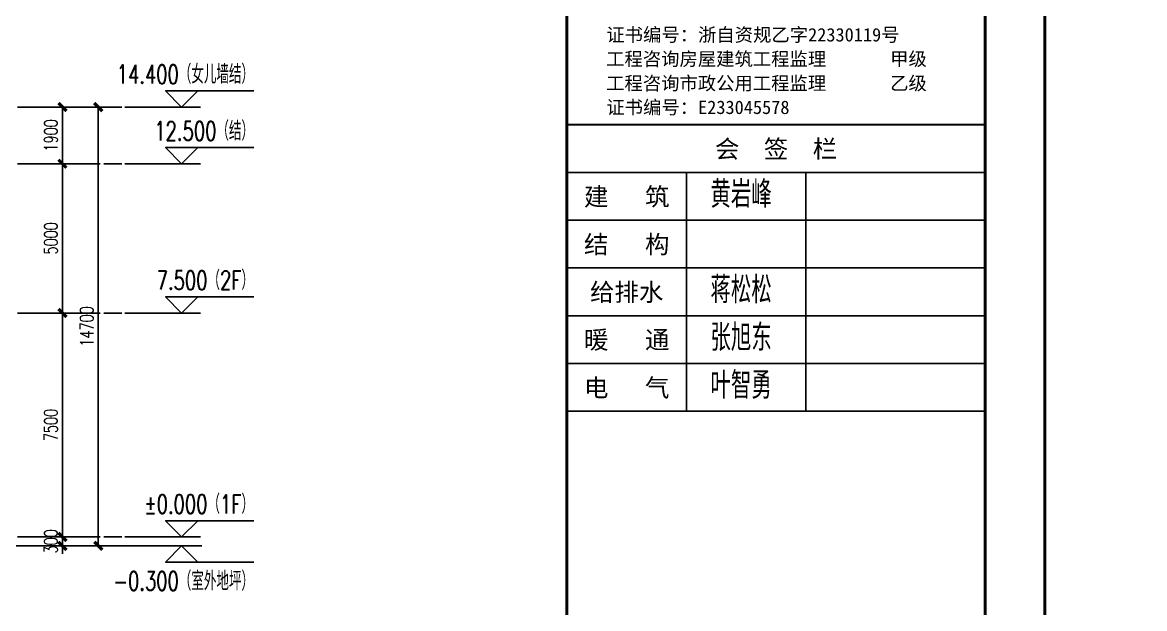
# Model space of a CAD drawing. Extents: x -2072575 to 87763, y 445513 to 805276.
# Drawn here: x -1938556 to -1900987, y 552448 to 572081 of the extents above; entities that cross this region are included whole.
import ezdxf
from ezdxf.enums import TextEntityAlignment as Align

# ---------------------------------------------------------------- set-up
doc = ezdxf.new("R2010")
doc.units = 0
doc.header["$LTSCALE"] = 1000
for name, pattern in [('__DASH', [0.35, 0.25, -0.1]), ('DASHDOT', [1, 0.5, -0.25, 0, -0.25]), ('DOT', [0.25, 0, -0.25]), ('DOTE', [2.42, 2, -0.2, 0.02, -0.2])]:
    doc.linetypes.add(name, pattern=pattern)
doc.layers.get('Defpoints').update_dxf_attribs({"color": 210})
for name, color, linetype in [('0-cxFrame', 155, 'Continuous'), ('3符号', 3, 'Continuous'), ('A-AXIS-DOTE', 14, 'DOTE'), ('A-AXIS-DP', 126, 'Continuous'), ('AS-WALL', 40, 'Continuous'), ('DIM', 173, 'Continuous'), ('DOT', 8, 'DOT'), ('qianming', 155, 'Continuous')]:
    doc.layers.add(name, color=color, linetype=linetype)
doc.layers.add('0-cxText', color=131, linetype='Continuous', lineweight=25)
doc.styles.add('BZHZ', font='bzxw', dxfattribs={"width": 0.8, "bigfont": 'bzhz'})
doc.styles.add('cx_biaoti', font='')
doc.styles.add('cx_tuming', font='simhei.ttf')
doc.styles.add('cx_tuqian1', font='')
doc.styles.add('DHTEXT-1', font='romans.shx', dxfattribs={"width": 0.7, "bigfont": 'chinese.shx'})
doc.styles.add('卓越符号', font='ROMANS.shx', dxfattribs={"width": 0.7, "bigfont": 'CHINESE.shx'})
doc.styles.add('黑体', font='simhei.ttf', dxfattribs={"height": 12})
doc.styles.get('cx_biaoti').set_extended_font_data('SimSun')
doc.styles.get('cx_tuqian1').set_extended_font_data('SimSun')
doc.dimstyles.new('ZN180', dxfattribs={"dimscale": 180, "dimtxt": 2.5, "dimasz": 1.5, "dimexe": 1, "dimexo": 2, "dimgap": 0.9, "dimtad": 1, "dimdec": 0, "dimdsep": 46, "dimtxsty": 'DHTEXT-1', "dimblk": 'ARCHTICK', "dimcen": 2.5, "dimclrd": 173, "dimclre": 173, "dimclrt": 7, "dimazin": 2, "dimtfac": 1, "dimtdec": 0, "dimtix": 1, "dimtmove": 2, "dimatfit": 3, "dimfxl": 0, "dimarcsym": 0})

# ---------------------------------------------------------------- blocks, each defined once
blk = doc.blocks.new('_ArchTick')
at = {"color": 0, "linetype": 'ByBlock', "const_width": 0.4}
blk.add_lwpolyline([(-0.5, -0.5), (0.5, 0.5)], dxfattribs=at)
blk = doc.blocks.new('*D871')
at = {"layer": 'Defpoints', "color": 0, "ltscale": 1800, "transparency": 16777216}
for p in [(92992, 14400), (94325, 14400), (92992, -300)]:
    blk.add_point(p, dxfattribs=at)
at = {"layer": 'DIM', "color": 173, "linetype": 'ByBlock', "lineweight": -2, "ltscale": 1800, "transparency": 16777216}
for p, q in [((93352, 14400), (94505, 14400)), ((94325, -300), (94325, 14400)), ((93352, -300), (94505, -300))]:
    blk.add_line(p, q, dxfattribs=at)
at = {"layer": 'DIM', "color": 173, "lineweight": -2, "ltscale": 1800, "transparency": 16777216, "xscale": 270, "yscale": 270, "zscale": 270}
for p, rotation in [((94325, 14400), 90), ((94325, -300), 270)]:
    blk.add_blockref('_ArchTick', p, dxfattribs=dict(at, rotation=rotation))
at = {"layer": 'DIM', "color": 7, "ltscale": 1800, "transparency": 16777216, "insert": (93938, 7050), "char_height": 450, "attachment_point": 5, "rotation": 90, "style": 'DHTEXT-1'}
blk.add_mtext('14700', dxfattribs=at)
blk = doc.blocks.new('*D872')
at = {"layer": 'Defpoints', "color": 0, "ltscale": 1800, "transparency": 16777216}
for p in [(91792, 0), (93125, 0), (91792, -300)]:
    blk.add_point(p, dxfattribs=at)
at = {"layer": 'DIM', "color": 173, "linetype": 'ByBlock', "lineweight": -2, "ltscale": 1800, "transparency": 16777216}
for p, q in [((92152, 0), (93305, 0)), ((93125, 0), (93125, 270)), ((93125, -300), (93125, 0)), ((92152, -300), (93305, -300)), ((93125, -300), (93125, -570))]:
    blk.add_line(p, q, dxfattribs=at)
at = {"layer": 'DIM', "color": 173, "lineweight": -2, "ltscale": 1800, "transparency": 16777216, "xscale": 270, "yscale": 270, "zscale": 270}
for p, rotation in [((93125, 0), 270), ((93125, -300), 90)]:
    blk.add_blockref('_ArchTick', p, dxfattribs=dict(at, rotation=rotation))
at = {"layer": 'DIM', "color": 7, "ltscale": 1800, "transparency": 16777216, "insert": (92738, -150), "char_height": 450, "attachment_point": 5, "rotation": 90, "style": 'DHTEXT-1'}
blk.add_mtext('300', dxfattribs=at)
blk = doc.blocks.new('*D873')
at = {"layer": 'Defpoints', "color": 0, "ltscale": 1800, "transparency": 16777216}
for p in [(91792, 7500), (93125, 7500), (91792, 0)]:
    blk.add_point(p, dxfattribs=at)
at = {"layer": 'DIM', "color": 173, "linetype": 'ByBlock', "lineweight": -2, "ltscale": 1800, "transparency": 16777216}
for p, q in [((92152, 7500), (93305, 7500)), ((93125, 0), (93125, 7500)), ((92152, 0), (93305, 0))]:
    blk.add_line(p, q, dxfattribs=at)
at = {"layer": 'DIM', "color": 173, "lineweight": -2, "ltscale": 1800, "transparency": 16777216, "xscale": 270, "yscale": 270, "zscale": 270}
for p, rotation in [((93125, 7500), 90), ((93125, 0), 270)]:
    blk.add_blockref('_ArchTick', p, dxfattribs=dict(at, rotation=rotation))
at = {"layer": 'DIM', "color": 7, "ltscale": 1800, "transparency": 16777216, "insert": (92738, 3750), "char_height": 450, "attachment_point": 5, "rotation": 90, "style": 'DHTEXT-1'}
blk.add_mtext('7500', dxfattribs=at)
blk = doc.blocks.new('*D874')
at = {"layer": 'Defpoints', "color": 0, "ltscale": 1800, "transparency": 16777216}
for p in [(91792, 12500), (93125, 12500), (91792, 7500)]:
    blk.add_point(p, dxfattribs=at)
at = {"layer": 'DIM', "color": 173, "linetype": 'ByBlock', "lineweight": -2, "ltscale": 1800, "transparency": 16777216}
for p, q in [((92152, 12500), (93305, 12500)), ((93125, 7500), (93125, 12500)), ((92152, 7500), (93305, 7500))]:
    blk.add_line(p, q, dxfattribs=at)
at = {"layer": 'DIM', "color": 173, "lineweight": -2, "ltscale": 1800, "transparency": 16777216, "xscale": 270, "yscale": 270, "zscale": 270}
for p, rotation in [((93125, 12500), 90), ((93125, 7500), 270)]:
    blk.add_blockref('_ArchTick', p, dxfattribs=dict(at, rotation=rotation))
at = {"layer": 'DIM', "color": 7, "ltscale": 1800, "transparency": 16777216, "insert": (92738, 10000), "char_height": 450, "attachment_point": 5, "rotation": 90, "style": 'DHTEXT-1'}
blk.add_mtext('5000', dxfattribs=at)
blk = doc.blocks.new('*D875')
at = {"layer": 'Defpoints', "color": 0, "ltscale": 1800, "transparency": 16777216}
for p in [(91792, 14400), (93125, 14400), (91792, 12500)]:
    blk.add_point(p, dxfattribs=at)
at = {"layer": 'DIM', "color": 173, "linetype": 'ByBlock', "lineweight": -2, "ltscale": 1800, "transparency": 16777216}
for p, q in [((92152, 14400), (93305, 14400)), ((93125, 12500), (93125, 14400)), ((92152, 12500), (93305, 12500))]:
    blk.add_line(p, q, dxfattribs=at)
at = {"layer": 'DIM', "color": 173, "lineweight": -2, "ltscale": 1800, "transparency": 16777216, "xscale": 270, "yscale": 270, "zscale": 270}
for p, rotation in [((93125, 14400), 90), ((93125, 12500), 270)]:
    blk.add_blockref('_ArchTick', p, dxfattribs=dict(at, rotation=rotation))
at = {"layer": 'DIM', "color": 7, "ltscale": 1800, "transparency": 16777216, "insert": (92738, 13450), "char_height": 450, "attachment_point": 5, "rotation": 90, "style": 'DHTEXT-1'}
blk.add_mtext('1900', dxfattribs=at)
blk = doc.blocks.new('*U137')
at = {"ltscale": 10}
blk.add_line((3.48, 0), (-6.85, 0), dxfattribs=at)
blk.add_lwpolyline([(3, 3), (0, 0), (-3, 3), (13.45, 3)])
at = {"color": 0, "style": '卓越符号', "width": 0.7, "flags": 8}
blk.add_attdef('±0.000', text='', height=3.5, dxfattribs=at).set_placement((13.45, 4.35), align=Align.RIGHT)
blk = doc.blocks.new('*U138')
at = {"ltscale": 10}
blk.add_line((3.48, 0), (-6.85, 0), dxfattribs=at)
blk.add_lwpolyline([(3, -3), (0, 0), (-3, -3), (13.45, -3)])
at = {"color": 0, "style": '卓越符号', "width": 0.7, "flags": 8}
blk.add_attdef('±0.000', text='', height=3.5, dxfattribs=at).set_placement((13.45, -7.85), align=Align.RIGHT)
blk = doc.blocks.new('zjcx_lan_huiqian(Dragon)')
for p, q in [((-7000, -800), (0, -800)), ((-5000, -800), (-5000, -4800)), ((-3000, -800), (-3000, -4800)), ((-7000, -1600), (0, -1600)), ((-7000, -2400), (0, -2400)), ((-7000, -3200), (0, -3200)), ((-7000, -4000), (0, -4000))]:
    blk.add_line(p, q)
at = {"const_width": 30}
blk.add_lwpolyline([(-7000, 0), (0, 0)], dxfattribs=at)
blk.add_lwpolyline([(-7000, 0), (0, 0), (0, -4800), (-7000, -4800)], close=True, dxfattribs=at)
at = {"style": 'cx_biaoti'}
for s, p in [('会  签  栏', (-3500, -400)), ('建   筑', (-6000, -1200)), ('结   构', (-6000, -2000)), ('给排水', (-6000, -2800)), ('暖   通', (-6000, -3600)), ('电   气', (-6000, -4400))]:
    blk.add_text(s, height=300, dxfattribs=at).set_placement(p, align=Align.MIDDLE)
blk = doc.blocks.new('T-汇签(Dragon)')
at = {"layer": '0-cxFrame'}
blk.add_blockref('zjcx_lan_huiqian(Dragon)', (0, 0), dxfattribs=at)
at = {"layer": 'qianming', "style": 'BZHZ', "width": 0.8}
for s, p in [('黄岩峰', (-4085, -1142)), ('蒋松松', (-4085, -2742)), ('张旭东', (-4085, -3542)), ('叶智勇', (-4085, -4342))]:
    blk.add_text(s, height=450, dxfattribs=at).set_placement(p, align=Align.MIDDLE)
blk = doc.blocks.new('zjcx_TT(Dragon)')
at = {"layer": '0-cxFrame', "const_width": 30}
blk.add_lwpolyline([(-7000, -10200), (0, -10200), (0, 0), (-7000, 0)], close=True, dxfattribs=at)
at = {"color": 7, "style": 'cx_biaoti'}
for s, p in [('证书编号：浙自资规乙字22330119号', (-6340, -8807)), ('工程咨询房屋建筑工程监理       甲级', (-6344, -9212)), ('工程咨询市政公用工程监理       乙级', (-6344, -9619)), ('证书编号：E233045578', (-6340, -10022))]:
    blk.add_text(s, height=225, dxfattribs=at).set_placement(p)
blk = doc.blocks.new('zjcx_T1(Dragon)')
at = {"layer": '0-cxFrame', "const_width": 50}
blk.add_lwpolyline([(-7000, 0), (0, 0), (0, 57400), (-7000, 57400)], close=True, dxfattribs=at)
at = {"layer": '0-cxFrame'}
for name, p in [('zjcx_TT(Dragon)', (0, 57400)), ('T-汇签(Dragon)', (0, 47200))]:
    blk.add_blockref(name, p, dxfattribs=at)
blk = doc.blocks.new('TK22.A1 L(Dragon)')
at = {"layer": '0-cxFrame', "color": 7, "const_width": 0.5}
blk.add_lwpolyline([(0, 0), (-841, 0), (-841, 594), (0, 594)], close=True, dxfattribs=at)
at = {"layer": '0-cxFrame', "const_width": 0.5}
for points in [[(-80, 10), (-821, 10), (-821, 584), (-80, 584)], [(-10, 10), (-80, 10), (-80, 584), (-10, 584)]]:
    blk.add_lwpolyline(points, close=True, dxfattribs=at)
at = {"layer": '0-cxFrame', "xscale": 0.01, "yscale": 0.01, "zscale": 0.01}
blk.add_blockref('zjcx_T1(Dragon)', (-10, 10), dxfattribs=at)
at = {"style": '黑体', "flags": 4}
blk.add_attdef('图幅', text='', height=3.3, dxfattribs=at).set_placement((-40, 3), align=Align.RIGHT)
at = {"layer": '0-cxText', "flags": 4}
for tag, height, style, p in [('建设单位', 3.5, 'cx_tuming', (-45, 240)), ('项目名称', 3.5, 'cx_tuming', (-45, 210)), ('子项名称', 3.5, 'cx_tuming', (-45, 180)), ('工程编号', 3.3, 'cx_tuqian1', (-35, 165)), ('图名1', 3.5, 'cx_tuming', (-45, 87)), ('图名2', 3.5, 'cx_tuming', (-45, 79)), ('图名3', 3.5, 'cx_tuming', (-45, 71)), ('出图日期', 3.3, 'cx_tuqian1', (-39, 60)), ('专业', 3.3, 'cx_tuqian1', (-55, 52)), ('图号', 3.3, 'cx_tuqian1', (-55, 44)), ('版次', 3.3, 'cx_tuqian1', (-20, 44))]:
    blk.add_attdef(tag, text='', height=height, dxfattribs=dict(at, style=style)).set_placement(p, align=Align.MIDDLE)
at = {"layer": 'Defpoints', "color": 6, "flags": 4}
for tag, height, style, p in [('tufu', 3.3, '黑体', (-12, 12)), ('dwfname', 4, 'cx_tuqian1', (-80, 3))]:
    blk.add_attdef(tag, text='', height=height, dxfattribs=dict(at, style=style)).set_placement(p, align=Align.RIGHT)
blk = doc.blocks.new('20250821111538')
at = {"layer": 'A-AXIS-DOTE', "linetype": '__DASH', "ltscale": 2}
blk.add_line((97115, 14400), (-5373.1, 14400), dxfattribs=at)
at = {"layer": 'DOT', "linetype": 'DASHDOT'}
for p, q in [((97115, 14400), (-5373.1, 14400)), ((97115, 12500), (-5373.1, 12500)), ((97115, 7500), (-5373.1, 7500)), ((97115, 0), (-5373.1, 0))]:
    blk.add_line(p, q, dxfattribs=at)
at = {"layer": '3符号', "color": 7}
ref = blk.add_blockref('*U137', (97115, 14400), dxfattribs=dict(at, xscale=180, yscale=180, zscale=180))
ref.add_attrib('±0.000', '14.400（女儿墙结）', dxfattribs={"layer": '0', "color": 0, "height": 630, "style": '卓越符号', "width": 0.7}).set_placement((99536, 15183), align=Align.RIGHT)
ref = blk.add_blockref('*U137', (97115, 12500), dxfattribs=dict(at, xscale=180, yscale=180, zscale=180))
ref.add_attrib('±0.000', '12.500（结）', dxfattribs={"layer": '0', "color": 0, "height": 630, "style": '卓越符号', "width": 0.7}).set_placement((99536, 13283), align=Align.RIGHT)
ref = blk.add_blockref('*U137', (97115, 7500), dxfattribs=dict(at, xscale=180, yscale=180, zscale=180))
ref.add_attrib('±0.000', '7.500（2F）', dxfattribs={"layer": '0', "color": 0, "height": 630, "style": '卓越符号', "width": 0.7}).set_placement((99536, 8283), align=Align.RIGHT)
ref = blk.add_blockref('*U137', (97115, 0), dxfattribs=dict(at, xscale=180, yscale=180, zscale=180))
ref.add_attrib('±0.000', '±0.000（1F）', dxfattribs={"layer": '0', "color": 0, "height": 630, "style": '卓越符号', "width": 0.7}).set_placement((99536, 783), align=Align.RIGHT)
ref = blk.add_blockref('*U138', (97115, -300), dxfattribs=dict(at, xscale=180, yscale=180, zscale=180))
ref.add_attrib('±0.000', '-0.300（室外地坪）', dxfattribs={"layer": '0', "color": 0, "height": 630, "style": '卓越符号', "width": 0.7}).set_placement((99536, -1792.6), align=Align.RIGHT)
at = {"layer": 'DIM', "ltscale": 1800}
for p1, p2, picture, middle in [((91792, 12500), (91792, 14400), '*D875', (92738.3, 13450)), ((92992, -300), (92992, 14400), '*D871', (93938.3, 7050)), ((91792, 7500), (91792, 12500), '*D874', (92738.3, 10000)), ((91792, 0), (91792, 7500), '*D873', (92738.3, 3750)), ((91792, -300), (91792, 0), '*D872', (92738.3, -150))]:
    dim = blk.add_aligned_dim(p1=p1, p2=p2, distance=-1333.3, dimstyle='ZN180', dxfattribs=at)
    dim.commit()
    dim.dimension.update_dxf_attribs({"geometry": picture, "text_midpoint": middle})

msp = doc.modelspace()

# ---------------------------------------------------------------- linework, layer by layer
at = {"layer": 'A-AXIS-DOTE', "linetype": '__DASH', "ltscale": 2}
for p, q in [((-1933226.1, 569247.6), (-2035714.2, 569247.6)), ((-1933226.1, 567347.6), (-2035714.2, 567347.6)), ((-1933226.1, 562347.6), (-2035714.2, 562347.6)), ((-1933226.1, 554847.6), (-2035714.2, 554847.6))]:
    msp.add_line(p, q, dxfattribs=at)
at = {"layer": 'AS-WALL'}
msp.add_line((-2035244.2, 554547.6), (-1932544.2, 554547.6), dxfattribs=at)

# ---------------------------------------------------------------- block references
at = {"layer": '0-cxFrame', "xscale": 200, "yscale": 200, "zscale": 200}
for p in [(-1904324.8, 472257.2), (-1736124.8, 472257.2)]:
    msp.add_blockref('TK22.A1 L(Dragon)', p, dxfattribs=at)
at = {"layer": 'A-AXIS-DP', "ltscale": 2800}
msp.add_blockref('20250821111538', (-2030341.1, 554847.6), dxfattribs=at)

doc.saveas('drawing.dxf')
